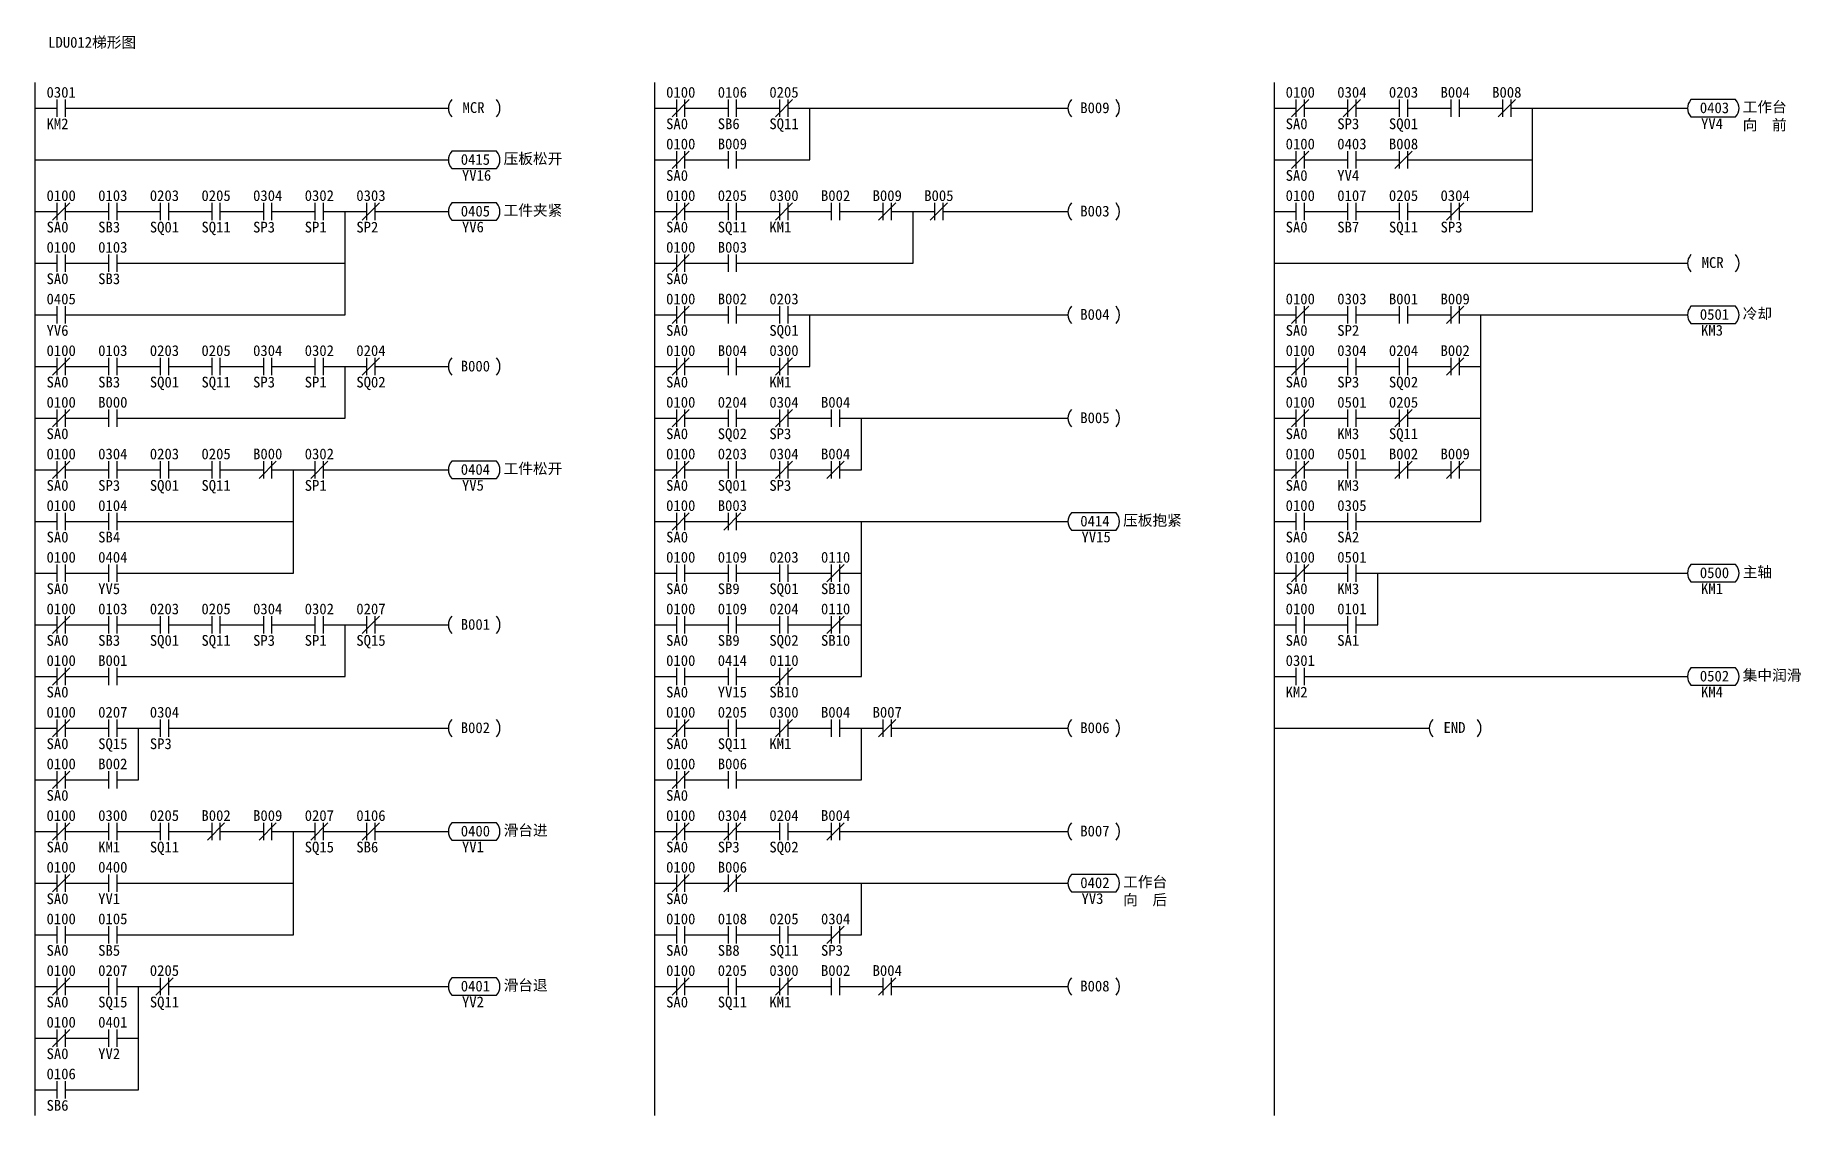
# Model space of a CAD drawing. Header units: millimetres. Extents: x 378 to 788, y 695 to 946.
import ezdxf

# ---------------------------------------------------------------- set-up
doc = ezdxf.new("R2010")
doc.units = ezdxf.units.MM
for name, color, linetype in [('代号', 2, 'Continuous'), ('标题', 1, 'Continuous'), ('说明', 4, 'Continuous')]:
    doc.layers.add(name, color=color, linetype=linetype)
doc.styles.get("Standard").update_dxf_attribs({"font": 'txt', "bigfont": 'gbcbig.shx'})

# ---------------------------------------------------------------- blocks, each defined once
blk = doc.blocks.new('直线(竖)')
blk.add_line((0, -12), (0, 0))
blk = doc.blocks.new('输入(常开)')
for p, q in [((0, 0), (5, 0)), ((5, 2), (5, -2)), ((7, -2), (7, 2)), ((7, 0), (12, 0))]:
    blk.add_line(p, q)
blk = doc.blocks.new('直线(横)')
blk.add_line((0, 0), (12, 0))
blk = doc.blocks.new('输出(内部继电器)')
for start_param, end_param in [(5.759587, 6.806784), (2.617994, 3.665191)]:
    blk.add_ellipse((6, 0), major_axis=(-6, 0), ratio=0.666667, start_param=start_param, end_param=end_param)
blk = doc.blocks.new('输出(外部电器)')
for p, q in [((11.2, 2), (0.8, 2)), ((0.8, -2), (11.2, -2))]:
    blk.add_line(p, q)
for start_param, end_param in [(5.759587, 6.806784), (2.617994, 3.665191)]:
    blk.add_ellipse((6, 0), major_axis=(-6, 0), ratio=0.666667, start_param=start_param, end_param=end_param)
blk = doc.blocks.new('输入(常闭)')
for p, q in [((0, 0), (5, 0)), ((4, -2), (8, 2)), ((5, 2), (5, -2)), ((7, -2), (7, 2)), ((7, 0), (12, 0))]:
    blk.add_line(p, q)

msp = doc.modelspace()

# ---------------------------------------------------------------- block references
for name, p in [('直线(竖)', (377.55, 934.83)), ('直线(竖)', (521.55, 934.83)), ('直线(竖)', (665.55, 934.83)), ('输入(常开)', (377.55, 928.83)), ('直线(横)', (389.55, 928.83)), ('直线(横)', (401.55, 928.83)), ('直线(横)', (413.55, 928.83)), ('直线(横)', (425.55, 928.83)), ('直线(横)', (437.55, 928.83)), ('直线(横)', (449.55, 928.83)), ('直线(横)', (461.55, 928.83)), ('输出(内部继电器)', (473.55, 928.83)), ('输入(常闭)', (521.55, 928.83)), ('输入(常开)', (533.55, 928.83)), ('输入(常闭)', (545.55, 928.83)), ('直线(竖)', (557.55, 928.83)), ('直线(横)', (557.55, 928.83)), ('直线(横)', (569.55, 928.83)), ('直线(横)', (581.55, 928.83)), ('直线(横)', (593.55, 928.83)), ('直线(横)', (605.55, 928.83)), ('输出(内部继电器)', (617.55, 928.83)), ('输入(常闭)', (665.55, 928.83)), ('输入(常闭)', (677.55, 928.83)), ('输入(常开)', (689.55, 928.83)), ('输入(常开)', (701.55, 928.83)), ('输入(常闭)', (713.55, 928.83)), ('直线(横)', (725.55, 928.83)), ('直线(竖)', (725.55, 928.83)), ('直线(横)', (737.55, 928.83)), ('直线(横)', (749.55, 928.83)), ('输出(外部电器)', (761.55, 928.83)), ('直线(竖)', (377.55, 922.83)), ('直线(竖)', (521.55, 922.83)), ('直线(竖)', (665.55, 922.83)), ('直线(横)', (377.55, 916.83)), ('直线(横)', (389.55, 916.83)), ('直线(横)', (401.55, 916.83)), ('直线(横)', (413.55, 916.83)), ('直线(横)', (425.55, 916.83)), ('直线(横)', (437.55, 916.83)), ('直线(横)', (449.55, 916.83)), ('直线(横)', (461.55, 916.83)), ('输出(外部电器)', (473.55, 916.83)), ('输入(常闭)', (521.55, 916.83)), ('输入(常开)', (533.55, 916.83)), ('直线(横)', (545.55, 916.83)), ('输入(常闭)', (665.55, 916.83)), ('输入(常开)', (677.55, 916.83)), ('输入(常闭)', (689.55, 916.83)), ('直线(横)', (701.55, 916.83)), ('直线(横)', (713.55, 916.83)), ('直线(竖)', (725.55, 916.83)), ('直线(竖)', (377.55, 910.83)), ('输入(常闭)', (377.55, 904.83)), ('输入(常开)', (389.55, 904.83)), ('输入(常开)', (401.55, 904.83)), ('输入(常开)', (413.55, 904.83)), ('输入(常开)', (425.55, 904.83)), ('输入(常开)', (437.55, 904.83)), ('输入(常闭)', (449.55, 904.83)), ('输出(外部电器)', (473.55, 904.83)), ('直线(竖)', (521.55, 910.83)), ('输入(常闭)', (521.55, 904.83)), ('输入(常开)', (533.55, 904.83)), ('输入(常闭)', (545.55, 904.83)), ('输入(常开)', (557.55, 904.83)), ('输入(常闭)', (569.55, 904.83)), ('输入(常闭)', (581.55, 904.83)), ('输出(内部继电器)', (617.55, 904.83)), ('直线(竖)', (665.55, 910.83)), ('输入(常开)', (665.55, 904.83)), ('输入(常开)', (677.55, 904.83)), ('输入(常开)', (689.55, 904.83)), ('输入(常闭)', (701.55, 904.83)), ('直线(竖)', (449.55, 904.83)), ('直线(横)', (461.55, 904.83)), ('直线(竖)', (581.55, 904.83)), ('直线(横)', (593.55, 904.83)), ('直线(横)', (605.55, 904.83)), ('直线(横)', (713.55, 904.83)), ('直线(竖)', (377.55, 898.83)), ('直线(竖)', (521.55, 898.83)), ('直线(竖)', (665.55, 898.83)), ('输入(常开)', (377.55, 892.83)), ('输入(常开)', (389.55, 892.83)), ('输入(常闭)', (521.55, 892.83)), ('输入(常开)', (533.55, 892.83)), ('输出(内部继电器)', (761.55, 892.83)), ('直线(横)', (401.55, 892.83)), ('直线(横)', (413.55, 892.83)), ('直线(横)', (425.55, 892.83)), ('直线(横)', (437.55, 892.83)), ('直线(竖)', (449.55, 892.83)), ('直线(横)', (545.55, 892.83)), ('直线(横)', (557.55, 892.83)), ('直线(横)', (569.55, 892.83)), ('直线(横)', (665.55, 892.83)), ('直线(横)', (677.55, 892.83)), ('直线(横)', (689.55, 892.83)), ('直线(横)', (701.55, 892.83)), ('直线(横)', (713.55, 892.83)), ('直线(横)', (725.55, 892.83)), ('直线(横)', (737.55, 892.83)), ('直线(横)', (749.55, 892.83)), ('直线(竖)', (377.55, 886.83)), ('直线(竖)', (521.55, 886.83)), ('直线(竖)', (665.55, 886.83)), ('输入(常开)', (377.55, 880.83)), ('输入(常闭)', (521.55, 880.83)), ('输入(常开)', (533.55, 880.83)), ('输入(常开)', (545.55, 880.83)), ('输出(内部继电器)', (617.55, 880.83)), ('输入(常闭)', (665.55, 880.83)), ('输入(常开)', (677.55, 880.83)), ('输入(常开)', (689.55, 880.83)), ('输入(常闭)', (701.55, 880.83)), ('输出(外部电器)', (761.55, 880.83)), ('直线(横)', (389.55, 880.83)), ('直线(横)', (401.55, 880.83)), ('直线(横)', (413.55, 880.83)), ('直线(横)', (425.55, 880.83)), ('直线(横)', (437.55, 880.83)), ('直线(竖)', (557.55, 880.83)), ('直线(横)', (557.55, 880.83)), ('直线(横)', (569.55, 880.83)), ('直线(横)', (581.55, 880.83)), ('直线(横)', (593.55, 880.83)), ('直线(横)', (605.55, 880.83)), ('直线(横)', (713.55, 880.83)), ('直线(竖)', (713.55, 880.83)), ('直线(横)', (725.55, 880.83)), ('直线(横)', (737.55, 880.83)), ('直线(横)', (749.55, 880.83)), ('直线(竖)', (377.55, 874.83)), ('直线(竖)', (521.55, 874.83)), ('直线(竖)', (665.55, 874.83)), ('输入(常闭)', (377.55, 868.83)), ('输入(常开)', (389.55, 868.83)), ('输入(常开)', (401.55, 868.83)), ('输入(常开)', (413.55, 868.83)), ('输入(常开)', (425.55, 868.83)), ('输入(常开)', (437.55, 868.83)), ('输入(常闭)', (449.55, 868.83)), ('输出(内部继电器)', (473.55, 868.83)), ('输入(常闭)', (521.55, 868.83)), ('输入(常开)', (533.55, 868.83)), ('输入(常闭)', (545.55, 868.83)), ('输入(常闭)', (665.55, 868.83)), ('输入(常开)', (677.55, 868.83)), ('输入(常开)', (689.55, 868.83)), ('输入(常闭)', (701.55, 868.83)), ('直线(竖)', (449.55, 868.83)), ('直线(横)', (461.55, 868.83)), ('直线(竖)', (713.55, 868.83)), ('直线(竖)', (377.55, 862.83)), ('直线(竖)', (521.55, 862.83)), ('直线(竖)', (665.55, 862.83)), ('输入(常闭)', (377.55, 856.83)), ('输入(常开)', (389.55, 856.83)), ('输入(常闭)', (521.55, 856.83)), ('输入(常开)', (533.55, 856.83)), ('输入(常闭)', (545.55, 856.83)), ('输入(常开)', (557.55, 856.83)), ('输出(内部继电器)', (617.55, 856.83)), ('输入(常闭)', (665.55, 856.83)), ('输入(常开)', (677.55, 856.83)), ('输入(常闭)', (689.55, 856.83)), ('直线(横)', (401.55, 856.83)), ('直线(横)', (413.55, 856.83)), ('直线(横)', (425.55, 856.83)), ('直线(横)', (437.55, 856.83)), ('直线(竖)', (569.55, 856.83)), ('直线(横)', (569.55, 856.83)), ('直线(横)', (581.55, 856.83)), ('直线(横)', (593.55, 856.83)), ('直线(横)', (605.55, 856.83)), ('直线(横)', (701.55, 856.83)), ('直线(竖)', (713.55, 856.83)), ('直线(竖)', (377.55, 850.83)), ('直线(竖)', (521.55, 850.83)), ('直线(竖)', (665.55, 850.83)), ('输入(常闭)', (377.55, 844.83)), ('输入(常开)', (389.55, 844.83)), ('输入(常开)', (401.55, 844.83)), ('输入(常开)', (413.55, 844.83)), ('输入(常闭)', (425.55, 844.83)), ('输入(常闭)', (437.55, 844.83)), ('输出(外部电器)', (473.55, 844.83)), ('输入(常闭)', (521.55, 844.83)), ('输入(常开)', (533.55, 844.83)), ('输入(常闭)', (545.55, 844.83)), ('输入(常闭)', (557.55, 844.83)), ('输入(常闭)', (665.55, 844.83)), ('输入(常开)', (677.55, 844.83)), ('输入(常闭)', (689.55, 844.83)), ('输入(常闭)', (701.55, 844.83)), ('直线(竖)', (437.55, 844.83)), ('直线(横)', (449.55, 844.83)), ('直线(横)', (461.55, 844.83)), ('直线(竖)', (713.55, 844.83)), ('直线(竖)', (377.55, 838.83)), ('直线(竖)', (521.55, 838.83)), ('直线(竖)', (665.55, 838.83)), ('输入(常开)', (377.55, 832.83)), ('输入(常开)', (389.55, 832.83)), ('输入(常闭)', (521.55, 832.83)), ('输入(常闭)', (533.55, 832.83)), ('输出(外部电器)', (617.55, 832.83)), ('输入(常开)', (665.55, 832.83)), ('输入(常开)', (677.55, 832.83)), ('直线(横)', (401.55, 832.83)), ('直线(横)', (413.55, 832.83)), ('直线(横)', (425.55, 832.83)), ('直线(竖)', (437.55, 832.83)), ('直线(横)', (545.55, 832.83)), ('直线(横)', (557.55, 832.83)), ('直线(横)', (569.55, 832.83)), ('直线(竖)', (569.55, 832.83)), ('直线(横)', (581.55, 832.83)), ('直线(横)', (593.55, 832.83)), ('直线(横)', (605.55, 832.83)), ('直线(横)', (689.55, 832.83)), ('直线(横)', (701.55, 832.83)), ('直线(竖)', (377.55, 826.83)), ('直线(竖)', (521.55, 826.83)), ('直线(竖)', (665.55, 826.83)), ('输入(常开)', (377.55, 820.83)), ('输入(常开)', (389.55, 820.83)), ('直线(横)', (401.55, 820.83)), ('直线(横)', (413.55, 820.83)), ('直线(横)', (425.55, 820.83)), ('输入(常开)', (521.55, 820.83)), ('输入(常开)', (533.55, 820.83)), ('输入(常开)', (545.55, 820.83)), ('输入(常闭)', (557.55, 820.83)), ('直线(竖)', (569.55, 820.83)), ('输入(常闭)', (665.55, 820.83)), ('输入(常开)', (677.55, 820.83)), ('直线(横)', (689.55, 820.83)), ('直线(竖)', (689.55, 820.83)), ('直线(横)', (701.55, 820.83)), ('直线(横)', (713.55, 820.83)), ('直线(横)', (725.55, 820.83)), ('直线(横)', (737.55, 820.83)), ('直线(横)', (749.55, 820.83)), ('输出(外部电器)', (761.55, 820.83)), ('直线(竖)', (377.55, 814.83)), ('直线(竖)', (521.55, 814.83)), ('直线(竖)', (665.55, 814.83)), ('输入(常闭)', (377.55, 808.83)), ('输入(常开)', (389.55, 808.83)), ('输入(常开)', (401.55, 808.83)), ('输入(常开)', (413.55, 808.83)), ('输入(常开)', (425.55, 808.83)), ('输入(常开)', (437.55, 808.83)), ('输入(常闭)', (449.55, 808.83)), ('直线(竖)', (449.55, 808.83)), ('直线(横)', (461.55, 808.83)), ('输出(内部继电器)', (473.55, 808.83)), ('输入(常开)', (521.55, 808.83)), ('输入(常开)', (533.55, 808.83)), ('输入(常开)', (545.55, 808.83)), ('输入(常闭)', (557.55, 808.83)), ('直线(竖)', (569.55, 808.83)), ('输入(常开)', (665.55, 808.83)), ('输入(常开)', (677.55, 808.83)), ('直线(竖)', (377.55, 802.83)), ('直线(竖)', (521.55, 802.83)), ('直线(竖)', (665.55, 802.83)), ('输入(常闭)', (377.55, 796.83)), ('输入(常开)', (389.55, 796.83)), ('直线(横)', (401.55, 796.83)), ('直线(横)', (413.55, 796.83)), ('直线(横)', (425.55, 796.83)), ('直线(横)', (437.55, 796.83)), ('输入(常开)', (521.55, 796.83)), ('输入(常开)', (533.55, 796.83)), ('输入(常闭)', (545.55, 796.83)), ('直线(横)', (557.55, 796.83)), ('输入(常开)', (665.55, 796.83)), ('直线(横)', (677.55, 796.83)), ('直线(横)', (689.55, 796.83)), ('直线(横)', (701.55, 796.83)), ('直线(横)', (713.55, 796.83)), ('直线(横)', (725.55, 796.83)), ('直线(横)', (737.55, 796.83)), ('直线(横)', (749.55, 796.83)), ('输出(外部电器)', (761.55, 796.83)), ('直线(竖)', (377.55, 790.83)), ('直线(竖)', (521.55, 790.83)), ('直线(竖)', (665.55, 790.83)), ('输入(常闭)', (377.55, 784.83)), ('输入(常开)', (389.55, 784.83)), ('输入(常开)', (401.55, 784.83)), ('直线(竖)', (401.55, 784.83)), ('直线(横)', (413.55, 784.83)), ('直线(横)', (425.55, 784.83)), ('直线(横)', (437.55, 784.83)), ('直线(横)', (449.55, 784.83)), ('直线(横)', (461.55, 784.83)), ('输出(内部继电器)', (473.55, 784.83)), ('输入(常闭)', (521.55, 784.83)), ('输入(常开)', (533.55, 784.83)), ('输入(常闭)', (545.55, 784.83)), ('输入(常开)', (557.55, 784.83)), ('输入(常闭)', (569.55, 784.83)), ('直线(竖)', (569.55, 784.83)), ('直线(横)', (581.55, 784.83)), ('直线(横)', (593.55, 784.83)), ('直线(横)', (605.55, 784.83)), ('输出(内部继电器)', (617.55, 784.83)), ('直线(横)', (665.55, 784.83)), ('直线(横)', (677.55, 784.83)), ('直线(横)', (689.55, 784.83)), ('输出(内部继电器)', (701.55, 784.83)), ('直线(竖)', (377.55, 778.83)), ('直线(竖)', (521.55, 778.83)), ('直线(竖)', (665.55, 778.83)), ('输入(常闭)', (377.55, 772.83)), ('输入(常开)', (389.55, 772.83)), ('输入(常闭)', (521.55, 772.83)), ('输入(常开)', (533.55, 772.83)), ('直线(横)', (545.55, 772.83)), ('直线(横)', (557.55, 772.83)), ('直线(竖)', (377.55, 766.83)), ('直线(竖)', (521.55, 766.83)), ('直线(竖)', (665.55, 766.83)), ('输入(常闭)', (377.55, 760.83)), ('输入(常开)', (389.55, 760.83)), ('输入(常开)', (401.55, 760.83)), ('输入(常闭)', (413.55, 760.83)), ('输入(常闭)', (425.55, 760.83)), ('输入(常闭)', (437.55, 760.83)), ('直线(竖)', (437.55, 760.83)), ('输入(常闭)', (449.55, 760.83)), ('直线(横)', (461.55, 760.83)), ('输出(外部电器)', (473.55, 760.83)), ('输入(常闭)', (521.55, 760.83)), ('输入(常闭)', (533.55, 760.83)), ('输入(常开)', (545.55, 760.83)), ('输入(常闭)', (557.55, 760.83)), ('直线(横)', (569.55, 760.83)), ('直线(横)', (581.55, 760.83)), ('直线(横)', (593.55, 760.83)), ('直线(横)', (605.55, 760.83)), ('输出(内部继电器)', (617.55, 760.83)), ('直线(竖)', (377.55, 754.83)), ('直线(竖)', (521.55, 754.83)), ('直线(竖)', (665.55, 754.83)), ('输入(常闭)', (377.55, 748.83)), ('输入(常开)', (389.55, 748.83)), ('直线(横)', (401.55, 748.83)), ('直线(横)', (413.55, 748.83)), ('直线(横)', (425.55, 748.83)), ('直线(竖)', (437.55, 748.83)), ('输入(常闭)', (521.55, 748.83)), ('输入(常闭)', (533.55, 748.83)), ('直线(横)', (545.55, 748.83)), ('直线(横)', (557.55, 748.83)), ('直线(横)', (569.55, 748.83)), ('直线(竖)', (569.55, 748.83)), ('直线(横)', (581.55, 748.83)), ('直线(横)', (593.55, 748.83)), ('直线(横)', (605.55, 748.83)), ('输出(外部电器)', (617.55, 748.83)), ('直线(竖)', (377.55, 742.83)), ('直线(竖)', (521.55, 742.83)), ('直线(竖)', (665.55, 742.83)), ('输入(常开)', (377.55, 736.83)), ('输入(常开)', (389.55, 736.83)), ('输入(常开)', (521.55, 736.83)), ('输入(常开)', (533.55, 736.83)), ('输入(常开)', (545.55, 736.83)), ('输入(常闭)', (557.55, 736.83)), ('直线(横)', (401.55, 736.83)), ('直线(横)', (413.55, 736.83)), ('直线(横)', (425.55, 736.83)), ('直线(竖)', (377.55, 730.83)), ('直线(竖)', (521.55, 730.83)), ('直线(竖)', (665.55, 730.83)), ('输入(常闭)', (377.55, 724.83)), ('输入(常开)', (389.55, 724.83)), ('输入(常闭)', (401.55, 724.83)), ('输出(外部电器)', (473.55, 724.83)), ('输入(常闭)', (521.55, 724.83)), ('输入(常开)', (533.55, 724.83)), ('输入(常闭)', (545.55, 724.83)), ('输入(常开)', (557.55, 724.83)), ('输入(常闭)', (569.55, 724.83)), ('输出(内部继电器)', (617.55, 724.83)), ('直线(竖)', (401.55, 724.83)), ('直线(横)', (413.55, 724.83)), ('直线(横)', (425.55, 724.83)), ('直线(横)', (437.55, 724.83)), ('直线(横)', (449.55, 724.83)), ('直线(横)', (461.55, 724.83)), ('直线(横)', (581.55, 724.83)), ('直线(横)', (593.55, 724.83)), ('直线(横)', (605.55, 724.83)), ('直线(竖)', (377.55, 718.83)), ('直线(竖)', (521.55, 718.83)), ('直线(竖)', (665.55, 718.83)), ('输入(常闭)', (377.55, 712.83)), ('输入(常开)', (389.55, 712.83)), ('直线(竖)', (401.55, 712.83)), ('直线(竖)', (377.55, 706.83)), ('直线(竖)', (521.55, 706.83)), ('直线(竖)', (665.55, 706.83)), ('输入(常开)', (377.55, 700.83)), ('直线(横)', (389.55, 700.83))]:
    msp.add_blockref(name, p)

# ---------------------------------------------------------------- texts
at = {"layer": '代号', "char_height": 2.5, "attachment_point": 1}
for s, insert, width in [('{\\fSimSun|b0|i0|c134|p2;0301}', (380.16, 933.79), 7), ('{\\fSimSun|b0|i0|c134|p2;0100}', (524.16, 933.79), 7), ('{\\fSimSun|b0|i0|c134|p2;0106}', (536.16, 933.79), 7), ('{\\fSimSun|b0|i0|c134|p2;0205}', (548.16, 933.79), 7), ('{\\fSimSun|b0|i0|c134|p2;0100}', (668.16, 933.79), 7), ('{\\fSimSun|b0|i0|c134|p2;0304}', (680.16, 933.79), 7), ('{\\fSimSun|b0|i0|c134|p2;0203}', (692.16, 933.79), 7), ('{\\fSimSun|b0|i0|c134|p2;B004}', (704.16, 933.79), 7), ('{\\fSimSun|b0|i0|c134|p2;B008}', (716.16, 933.79), 7), ('{\\fSimSun|b0|i0|c134|p2;MCR}', (476.86, 930.24), 14.7011), ('{\\fSimSun|b0|i0|c134|p2;B009}', (620.43, 930.19), 7), ('{\\fSimSun|b0|i0|c134|p2;0403}', (764.43, 930.19), 7), ('{\\fSimSun|b0|i0|c134|p2;工作台\\P向  前}', (774.39, 930.38), 15), ('{\\fSimSun|b0|i0|c134|p2;0100}', (524.16, 921.79), 7), ('{\\fSimSun|b0|i0|c134|p2;B009}', (536.16, 921.79), 7), ('{\\fSimSun|b0|i0|c134|p2;0100}', (668.16, 921.79), 7), ('{\\fSimSun|b0|i0|c134|p2;0403}', (680.16, 921.79), 7), ('{\\fSimSun|b0|i0|c134|p2;B008}', (692.16, 921.79), 7), ('{\\fSimSun|b0|i0|c134|p2;0415}', (476.43, 918.19), 7), ('{\\fSimSun|b0|i0|c134|p2;压板松开}', (486.39, 918.38), 15), ('{\\fSimSun|b0|i0|c134|p2;0100}', (380.16, 909.79), 7), ('{\\fSimSun|b0|i0|c134|p2;0103}', (392.16, 909.79), 7), ('{\\fSimSun|b0|i0|c134|p2;0203}', (404.16, 909.79), 7), ('{\\fSimSun|b0|i0|c134|p2;0205}', (416.16, 909.79), 7), ('{\\fSimSun|b0|i0|c134|p2;0304}', (428.16, 909.79), 7), ('{\\fSimSun|b0|i0|c134|p2;0302}', (440.16, 909.79), 7), ('{\\fSimSun|b0|i0|c134|p2;0303}', (452.16, 909.79), 7), ('{\\fSimSun|b0|i0|c134|p2;0100}', (524.16, 909.79), 7), ('{\\fSimSun|b0|i0|c134|p2;0205}', (536.16, 909.79), 7), ('{\\fSimSun|b0|i0|c134|p2;0300}', (548.16, 909.79), 7), ('{\\fSimSun|b0|i0|c134|p2;B002}', (560.16, 909.79), 7), ('{\\fSimSun|b0|i0|c134|p2;B009}', (572.16, 909.79), 7), ('{\\fSimSun|b0|i0|c134|p2;B005}', (584.16, 909.79), 7), ('{\\fSimSun|b0|i0|c134|p2;0100}', (668.16, 909.79), 7), ('{\\fSimSun|b0|i0|c134|p2;0107}', (680.16, 909.79), 7), ('{\\fSimSun|b0|i0|c134|p2;0205}', (692.16, 909.79), 7), ('{\\fSimSun|b0|i0|c134|p2;0304}', (704.16, 909.79), 7), ('{\\fSimSun|b0|i0|c134|p2;0405}', (476.43, 906.19), 7), ('{\\fSimSun|b0|i0|c134|p2;工件夹紧}', (486.39, 906.38), 15), ('{\\fSimSun|b0|i0|c134|p2;B003}', (620.43, 906.19), 7), ('{\\fSimSun|b0|i0|c134|p2;0100}', (380.16, 897.79), 7), ('{\\fSimSun|b0|i0|c134|p2;0103}', (392.16, 897.79), 7), ('{\\fSimSun|b0|i0|c134|p2;0100}', (524.16, 897.79), 7), ('{\\fSimSun|b0|i0|c134|p2;B003}', (536.16, 897.79), 7), ('{\\fSimSun|b0|i0|c134|p2;MCR}', (764.86, 894.24), 14.7011), ('{\\fSimSun|b0|i0|c134|p2;0405}', (380.16, 885.79), 7), ('{\\fSimSun|b0|i0|c134|p2;0100}', (524.16, 885.79), 7), ('{\\fSimSun|b0|i0|c134|p2;B002}', (536.16, 885.79), 7), ('{\\fSimSun|b0|i0|c134|p2;0203}', (548.16, 885.79), 7), ('{\\fSimSun|b0|i0|c134|p2;0100}', (668.16, 885.79), 7), ('{\\fSimSun|b0|i0|c134|p2;0303}', (680.16, 885.79), 7), ('{\\fSimSun|b0|i0|c134|p2;B001}', (692.16, 885.79), 7), ('{\\fSimSun|b0|i0|c134|p2;B009}', (704.16, 885.79), 7), ('{\\fSimSun|b0|i0|c134|p2;冷却}', (774.39, 882.38), 15), ('{\\fSimSun|b0|i0|c134|p2;B004}', (620.43, 882.19), 7), ('{\\fSimSun|b0|i0|c134|p2;0501}', (764.43, 882.19), 7), ('{\\fSimSun|b0|i0|c134|p2;0100}', (380.16, 873.79), 7), ('{\\fSimSun|b0|i0|c134|p2;0103}', (392.16, 873.79), 7), ('{\\fSimSun|b0|i0|c134|p2;0203}', (404.16, 873.79), 7), ('{\\fSimSun|b0|i0|c134|p2;0205}', (416.16, 873.79), 7), ('{\\fSimSun|b0|i0|c134|p2;0304}', (428.16, 873.79), 7), ('{\\fSimSun|b0|i0|c134|p2;0302}', (440.16, 873.79), 7), ('{\\fSimSun|b0|i0|c134|p2;0204}', (452.16, 873.79), 7), ('{\\fSimSun|b0|i0|c134|p2;B000}', (476.43, 870.19), 7), ('{\\fSimSun|b0|i0|c134|p2;0100}', (524.16, 873.79), 7), ('{\\fSimSun|b0|i0|c134|p2;B004}', (536.16, 873.79), 7), ('{\\fSimSun|b0|i0|c134|p2;0300}', (548.16, 873.79), 7), ('{\\fSimSun|b0|i0|c134|p2;0100}', (668.16, 873.79), 7), ('{\\fSimSun|b0|i0|c134|p2;0304}', (680.16, 873.79), 7), ('{\\fSimSun|b0|i0|c134|p2;0204}', (692.16, 873.79), 7), ('{\\fSimSun|b0|i0|c134|p2;B002}', (704.16, 873.79), 7), ('{\\fSimSun|b0|i0|c134|p2;0100}', (380.16, 861.79), 7), ('{\\fSimSun|b0|i0|c134|p2;B000}', (392.16, 861.79), 7), ('{\\fSimSun|b0|i0|c134|p2;0100}', (524.16, 861.79), 7), ('{\\fSimSun|b0|i0|c134|p2;0204}', (536.16, 861.79), 7), ('{\\fSimSun|b0|i0|c134|p2;0304}', (548.16, 861.79), 7), ('{\\fSimSun|b0|i0|c134|p2;B004}', (560.16, 861.79), 7), ('{\\fSimSun|b0|i0|c134|p2;0100}', (668.16, 861.79), 7), ('{\\fSimSun|b0|i0|c134|p2;0501}', (680.16, 861.79), 7), ('{\\fSimSun|b0|i0|c134|p2;0205}', (692.16, 861.79), 7), ('{\\fSimSun|b0|i0|c134|p2;B005}', (620.43, 858.19), 7), ('{\\fSimSun|b0|i0|c134|p2;0100}', (380.16, 849.79), 7), ('{\\fSimSun|b0|i0|c134|p2;0304}', (392.16, 849.79), 7), ('{\\fSimSun|b0|i0|c134|p2;0203}', (404.16, 849.79), 7), ('{\\fSimSun|b0|i0|c134|p2;0205}', (416.16, 849.79), 7), ('{\\fSimSun|b0|i0|c134|p2;B000}', (428.16, 849.79), 7), ('{\\fSimSun|b0|i0|c134|p2;0302}', (440.16, 849.79), 7), ('{\\fSimSun|b0|i0|c134|p2;0100}', (524.16, 849.79), 7), ('{\\fSimSun|b0|i0|c134|p2;0203}', (536.16, 849.79), 7), ('{\\fSimSun|b0|i0|c134|p2;0304}', (548.16, 849.79), 7), ('{\\fSimSun|b0|i0|c134|p2;B004}', (560.16, 849.79), 7), ('{\\fSimSun|b0|i0|c134|p2;0100}', (668.16, 849.79), 7), ('{\\fSimSun|b0|i0|c134|p2;0501}', (680.16, 849.79), 7), ('{\\fSimSun|b0|i0|c134|p2;B002}', (692.16, 849.79), 7), ('{\\fSimSun|b0|i0|c134|p2;B009}', (704.16, 849.79), 7), ('{\\fSimSun|b0|i0|c134|p2;0404}', (476.43, 846.19), 7), ('{\\fSimSun|b0|i0|c134|p2;工件松开}', (486.39, 846.38), 15), ('{\\fSimSun|b0|i0|c134|p2;0100}', (380.16, 837.79), 7), ('{\\fSimSun|b0|i0|c134|p2;0104}', (392.16, 837.79), 7), ('{\\fSimSun|b0|i0|c134|p2;0100}', (524.16, 837.79), 7), ('{\\fSimSun|b0|i0|c134|p2;B003}', (536.16, 837.79), 7), ('{\\fSimSun|b0|i0|c134|p2;0100}', (668.16, 837.79), 7), ('{\\fSimSun|b0|i0|c134|p2;0305}', (680.16, 837.79), 7), ('{\\fSimSun|b0|i0|c134|p2;0414}', (620.43, 834.19), 7), ('{\\fSimSun|b0|i0|c134|p2;压板抱紧}', (630.39, 834.38), 15), ('{\\fSimSun|b0|i0|c134|p2;0100}', (380.16, 825.79), 7), ('{\\fSimSun|b0|i0|c134|p2;0404}', (392.16, 825.79), 7), ('{\\fSimSun|b0|i0|c134|p2;0100}', (524.16, 825.79), 7), ('{\\fSimSun|b0|i0|c134|p2;0109}', (536.16, 825.79), 7), ('{\\fSimSun|b0|i0|c134|p2;0203}', (548.16, 825.79), 7), ('{\\fSimSun|b0|i0|c134|p2;0110}', (560.16, 825.79), 7), ('{\\fSimSun|b0|i0|c134|p2;0100}', (668.16, 825.79), 7), ('{\\fSimSun|b0|i0|c134|p2;0501}', (680.16, 825.79), 7), ('{\\fSimSun|b0|i0|c134|p2;0500}', (764.43, 822.19), 7), ('{\\fSimSun|b0|i0|c134|p2;主轴}', (774.39, 822.38), 15), ('{\\fSimSun|b0|i0|c134|p2;0100}', (380.16, 813.79), 7), ('{\\fSimSun|b0|i0|c134|p2;0103}', (392.16, 813.79), 7), ('{\\fSimSun|b0|i0|c134|p2;0203}', (404.16, 813.79), 7), ('{\\fSimSun|b0|i0|c134|p2;0205}', (416.16, 813.79), 7), ('{\\fSimSun|b0|i0|c134|p2;0304}', (428.16, 813.79), 7), ('{\\fSimSun|b0|i0|c134|p2;0302}', (440.16, 813.79), 7), ('{\\fSimSun|b0|i0|c134|p2;0207}', (452.16, 813.79), 7), ('{\\fSimSun|b0|i0|c134|p2;0100}', (524.16, 813.79), 7), ('{\\fSimSun|b0|i0|c134|p2;0109}', (536.16, 813.79), 7), ('{\\fSimSun|b0|i0|c134|p2;0204}', (548.16, 813.79), 7), ('{\\fSimSun|b0|i0|c134|p2;0110}', (560.16, 813.79), 7), ('{\\fSimSun|b0|i0|c134|p2;0100}', (668.16, 813.79), 7), ('{\\fSimSun|b0|i0|c134|p2;0101}', (680.16, 813.79), 7), ('{\\fSimSun|b0|i0|c134|p2;B001}', (476.43, 810.19), 7), ('{\\fSimSun|b0|i0|c134|p2;0100}', (380.16, 801.79), 7), ('{\\fSimSun|b0|i0|c134|p2;B001}', (392.16, 801.79), 7), ('{\\fSimSun|b0|i0|c134|p2;0100}', (524.16, 801.79), 7), ('{\\fSimSun|b0|i0|c134|p2;0414}', (536.16, 801.79), 7), ('{\\fSimSun|b0|i0|c134|p2;0110}', (548.16, 801.79), 7), ('{\\fSimSun|b0|i0|c134|p2;0301}', (668.16, 801.79), 7), ('{\\fSimSun|b0|i0|c134|p2;0502}', (764.43, 798.19), 7), ('{\\fSimSun|b0|i0|c134|p2;集中润滑}', (774.39, 798.38), 15), ('{\\fSimSun|b0|i0|c134|p2;0100}', (380.16, 789.79), 7), ('{\\fSimSun|b0|i0|c134|p2;0207}', (392.16, 789.79), 7), ('{\\fSimSun|b0|i0|c134|p2;0304}', (404.16, 789.79), 7), ('{\\fSimSun|b0|i0|c134|p2;0100}', (524.16, 789.79), 7), ('{\\fSimSun|b0|i0|c134|p2;0205}', (536.16, 789.79), 7), ('{\\fSimSun|b0|i0|c134|p2;0300}', (548.16, 789.79), 7), ('{\\fSimSun|b0|i0|c134|p2;B004}', (560.16, 789.79), 7), ('{\\fSimSun|b0|i0|c134|p2;B007}', (572.16, 789.79), 7), ('{\\fSimSun|b0|i0|c134|p2;B002}', (476.43, 786.19), 7), ('{\\fSimSun|b0|i0|c134|p2;B006}', (620.43, 786.19), 7), ('{\\fSimSun|b0|i0|c134|p2;END}', (704.86, 786.24), 14.7011), ('{\\fSimSun|b0|i0|c134|p2;0100}', (380.16, 777.79), 7), ('{\\fSimSun|b0|i0|c134|p2;B002}', (392.16, 777.79), 7), ('{\\fSimSun|b0|i0|c134|p2;0100}', (524.16, 777.79), 7), ('{\\fSimSun|b0|i0|c134|p2;B006}', (536.16, 777.79), 7), ('{\\fSimSun|b0|i0|c134|p2;0100}', (380.16, 765.79), 7), ('{\\fSimSun|b0|i0|c134|p2;0300}', (392.16, 765.79), 7), ('{\\fSimSun|b0|i0|c134|p2;0205}', (404.16, 765.79), 7), ('{\\fSimSun|b0|i0|c134|p2;B002}', (416.16, 765.79), 7), ('{\\fSimSun|b0|i0|c134|p2;B009}', (428.16, 765.79), 7), ('{\\fSimSun|b0|i0|c134|p2;0207}', (440.16, 765.79), 7), ('{\\fSimSun|b0|i0|c134|p2;0106}', (452.16, 765.79), 7), ('{\\fSimSun|b0|i0|c134|p2;0100}', (524.16, 765.79), 7), ('{\\fSimSun|b0|i0|c134|p2;0304}', (536.16, 765.79), 7), ('{\\fSimSun|b0|i0|c134|p2;0204}', (548.16, 765.79), 7), ('{\\fSimSun|b0|i0|c134|p2;B004}', (560.16, 765.79), 7), ('{\\fSimSun|b0|i0|c134|p2;0400}', (476.43, 762.19), 7), ('{\\fSimSun|b0|i0|c134|p2;滑台进}', (486.39, 762.38), 15), ('{\\fSimSun|b0|i0|c134|p2;B007}', (620.43, 762.19), 7), ('{\\fSimSun|b0|i0|c134|p2;0100}', (380.16, 753.79), 7), ('{\\fSimSun|b0|i0|c134|p2;0400}', (392.16, 753.79), 7), ('{\\fSimSun|b0|i0|c134|p2;0100}', (524.16, 753.79), 7), ('{\\fSimSun|b0|i0|c134|p2;B006}', (536.16, 753.79), 7), ('{\\fSimSun|b0|i0|c134|p2;0402}', (620.43, 750.19), 7), ('{\\fSimSun|b0|i0|c134|p2;工作台\\P向  后}', (630.39, 750.38), 15), ('{\\fSimSun|b0|i0|c134|p2;0100}', (380.16, 741.79), 7), ('{\\fSimSun|b0|i0|c134|p2;0105}', (392.16, 741.79), 7), ('{\\fSimSun|b0|i0|c134|p2;0100}', (524.16, 741.79), 7), ('{\\fSimSun|b0|i0|c134|p2;0108}', (536.16, 741.79), 7), ('{\\fSimSun|b0|i0|c134|p2;0205}', (548.16, 741.79), 7), ('{\\fSimSun|b0|i0|c134|p2;0304}', (560.16, 741.79), 7), ('{\\fSimSun|b0|i0|c134|p2;0100}', (380.16, 729.79), 7), ('{\\fSimSun|b0|i0|c134|p2;0207}', (392.16, 729.79), 7), ('{\\fSimSun|b0|i0|c134|p2;0205}', (404.16, 729.79), 7), ('{\\fSimSun|b0|i0|c134|p2;滑台退}', (486.39, 726.38), 15), ('{\\fSimSun|b0|i0|c134|p2;0100}', (524.16, 729.79), 7), ('{\\fSimSun|b0|i0|c134|p2;0205}', (536.16, 729.79), 7), ('{\\fSimSun|b0|i0|c134|p2;0300}', (548.16, 729.79), 7), ('{\\fSimSun|b0|i0|c134|p2;B002}', (560.16, 729.79), 7), ('{\\fSimSun|b0|i0|c134|p2;B004}', (572.16, 729.79), 7), ('{\\fSimSun|b0|i0|c134|p2;0401}', (476.43, 726.19), 7), ('{\\fSimSun|b0|i0|c134|p2;B008}', (620.43, 726.19), 7), ('{\\fSimSun|b0|i0|c134|p2;0100}', (380.16, 717.79), 7), ('{\\fSimSun|b0|i0|c134|p2;0401}', (392.16, 717.79), 7), ('{\\fSimSun|b0|i0|c134|p2;0106}', (380.16, 705.79), 7)]:
    msp.add_mtext(s, dxfattribs=dict(at, insert=insert, width=width))
at = {"layer": '标题', "insert": (380.54, 945.4), "char_height": 2.5, "width": 37.3824, "attachment_point": 1}
msp.add_mtext('{\\fSimSun|b0|i0|c134|p2;LDU012梯形图}', dxfattribs=at)
at = {"layer": '说明', "char_height": 2.5, "attachment_point": 1}
for s, insert, width in [('{\\fSimSun|b0|i0|c134|p2;KM2}', (380.16, 926.47), 7), ('{\\fSimSun|b0|i0|c134|p2;SA0}', (524.16, 926.47), 7), ('{\\fSimSun|b0|i0|c134|p2;SB6}', (536.16, 926.47), 7), ('{\\fSimSun|b0|i0|c134|p2;SQ11}', (548.16, 926.47), 7), ('{\\fSimSun|b0|i0|c134|p2;SA0}', (668.16, 926.47), 7), ('{\\fSimSun|b0|i0|c134|p2;SP3}', (680.16, 926.47), 7), ('{\\fSimSun|b0|i0|c134|p2;SQ01}', (692.16, 926.47), 7), ('{\\fSimSun|b0|i0|c134|p2;YV4}', (764.71, 926.51), 15.9733), ('{\\fSimSun|b0|i0|c134|p2;YV16}', (476.71, 914.51), 15.9733), ('{\\fSimSun|b0|i0|c134|p2;SA0}', (524.16, 914.47), 7), ('{\\fSimSun|b0|i0|c134|p2;SA0}', (668.16, 914.47), 7), ('{\\fSimSun|b0|i0|c134|p2;YV4}', (680.16, 914.47), 7), ('{\\fSimSun|b0|i0|c134|p2;SA0}', (380.16, 902.47), 7), ('{\\fSimSun|b0|i0|c134|p2;SB3}', (392.16, 902.47), 7), ('{\\fSimSun|b0|i0|c134|p2;SQ01}', (404.16, 902.47), 7), ('{\\fSimSun|b0|i0|c134|p2;SQ11}', (416.16, 902.47), 7), ('{\\fSimSun|b0|i0|c134|p2;SP3}', (428.16, 902.47), 7), ('{\\fSimSun|b0|i0|c134|p2;SP1}', (440.16, 902.47), 7), ('{\\fSimSun|b0|i0|c134|p2;SP2}', (452.16, 902.47), 7), ('{\\fSimSun|b0|i0|c134|p2;YV6}', (476.71, 902.51), 15.9733), ('{\\fSimSun|b0|i0|c134|p2;SA0}', (524.16, 902.47), 7), ('{\\fSimSun|b0|i0|c134|p2;SQ11}', (536.16, 902.47), 7), ('{\\fSimSun|b0|i0|c134|p2;KM1}', (548.16, 902.47), 7), ('{\\fSimSun|b0|i0|c134|p2;SA0}', (668.16, 902.47), 7), ('{\\fSimSun|b0|i0|c134|p2;SB7}', (680.16, 902.47), 7), ('{\\fSimSun|b0|i0|c134|p2;SQ11}', (692.16, 902.47), 7), ('{\\fSimSun|b0|i0|c134|p2;SP3}', (704.16, 902.47), 7), ('{\\fSimSun|b0|i0|c134|p2;SA0}', (380.16, 890.47), 7), ('{\\fSimSun|b0|i0|c134|p2;SB3}', (392.16, 890.47), 7), ('{\\fSimSun|b0|i0|c134|p2;SA0}', (524.16, 890.47), 7), ('{\\fSimSun|b0|i0|c134|p2;YV6}', (380.16, 878.47), 7), ('{\\fSimSun|b0|i0|c134|p2;SA0}', (524.16, 878.47), 7), ('{\\fSimSun|b0|i0|c134|p2;SQ01}', (548.16, 878.47), 7), ('{\\fSimSun|b0|i0|c134|p2;SA0}', (668.16, 878.47), 7), ('{\\fSimSun|b0|i0|c134|p2;SP2}', (680.16, 878.47), 7), ('{\\fSimSun|b0|i0|c134|p2;KM3}', (764.71, 878.51), 15.9733), ('{\\fSimSun|b0|i0|c134|p2;SA0}', (380.16, 866.47), 7), ('{\\fSimSun|b0|i0|c134|p2;SB3}', (392.16, 866.47), 7), ('{\\fSimSun|b0|i0|c134|p2;SQ01}', (404.16, 866.47), 7), ('{\\fSimSun|b0|i0|c134|p2;SQ11}', (416.16, 866.47), 7), ('{\\fSimSun|b0|i0|c134|p2;SP3}', (428.16, 866.47), 7), ('{\\fSimSun|b0|i0|c134|p2;SP1}', (440.16, 866.47), 7), ('{\\fSimSun|b0|i0|c134|p2;SQ02}', (452.16, 866.47), 7), ('{\\fSimSun|b0|i0|c134|p2;SA0}', (524.16, 866.47), 7), ('{\\fSimSun|b0|i0|c134|p2;KM1}', (548.16, 866.47), 7), ('{\\fSimSun|b0|i0|c134|p2;SA0}', (668.16, 866.47), 7), ('{\\fSimSun|b0|i0|c134|p2;SP3}', (680.16, 866.47), 7), ('{\\fSimSun|b0|i0|c134|p2;SQ02}', (692.16, 866.47), 7), ('{\\fSimSun|b0|i0|c134|p2;SA0}', (380.16, 854.47), 7), ('{\\fSimSun|b0|i0|c134|p2;SA0}', (524.16, 854.47), 7), ('{\\fSimSun|b0|i0|c134|p2;SQ02}', (536.16, 854.47), 7), ('{\\fSimSun|b0|i0|c134|p2;SP3}', (548.16, 854.47), 7), ('{\\fSimSun|b0|i0|c134|p2;SA0}', (668.16, 854.47), 7), ('{\\fSimSun|b0|i0|c134|p2;KM3}', (680.16, 854.47), 7), ('{\\fSimSun|b0|i0|c134|p2;SQ11}', (692.16, 854.47), 7), ('{\\fSimSun|b0|i0|c134|p2;SA0}', (380.16, 842.47), 7), ('{\\fSimSun|b0|i0|c134|p2;SP3}', (392.16, 842.47), 7), ('{\\fSimSun|b0|i0|c134|p2;SQ01}', (404.16, 842.47), 7), ('{\\fSimSun|b0|i0|c134|p2;SQ11}', (416.16, 842.47), 7), ('{\\fSimSun|b0|i0|c134|p2;SP1}', (440.16, 842.47), 7), ('{\\fSimSun|b0|i0|c134|p2;YV5}', (476.71, 842.51), 15.9733), ('{\\fSimSun|b0|i0|c134|p2;SA0}', (524.16, 842.47), 7), ('{\\fSimSun|b0|i0|c134|p2;SQ01}', (536.16, 842.47), 7), ('{\\fSimSun|b0|i0|c134|p2;SP3}', (548.16, 842.47), 7), ('{\\fSimSun|b0|i0|c134|p2;SA0}', (668.16, 842.47), 7), ('{\\fSimSun|b0|i0|c134|p2;KM3}', (680.16, 842.47), 7), ('{\\fSimSun|b0|i0|c134|p2;SA0}', (380.16, 830.47), 7), ('{\\fSimSun|b0|i0|c134|p2;SB4}', (392.16, 830.47), 7), ('{\\fSimSun|b0|i0|c134|p2;SA0}', (524.16, 830.47), 7), ('{\\fSimSun|b0|i0|c134|p2;YV15}', (620.71, 830.51), 15.9733), ('{\\fSimSun|b0|i0|c134|p2;SA0}', (668.16, 830.47), 7), ('{\\fSimSun|b0|i0|c134|p2;SA2}', (680.16, 830.47), 7), ('{\\fSimSun|b0|i0|c134|p2;SA0}', (380.16, 818.47), 7), ('{\\fSimSun|b0|i0|c134|p2;YV5}', (392.16, 818.47), 7), ('{\\fSimSun|b0|i0|c134|p2;SA0}', (524.16, 818.47), 7), ('{\\fSimSun|b0|i0|c134|p2;SB9}', (536.16, 818.47), 7), ('{\\fSimSun|b0|i0|c134|p2;SQ01}', (548.16, 818.47), 7), ('{\\fSimSun|b0|i0|c134|p2;SB10}', (560.16, 818.47), 7), ('{\\fSimSun|b0|i0|c134|p2;SA0}', (668.16, 818.47), 7), ('{\\fSimSun|b0|i0|c134|p2;KM3}', (680.16, 818.47), 7), ('{\\fSimSun|b0|i0|c134|p2;KM1}', (764.71, 818.51), 15.9733), ('{\\fSimSun|b0|i0|c134|p2;SA0}', (380.16, 806.47), 7), ('{\\fSimSun|b0|i0|c134|p2;SB3}', (392.16, 806.47), 7), ('{\\fSimSun|b0|i0|c134|p2;SQ01}', (404.16, 806.47), 7), ('{\\fSimSun|b0|i0|c134|p2;SQ11}', (416.16, 806.47), 7), ('{\\fSimSun|b0|i0|c134|p2;SP3}', (428.16, 806.47), 7), ('{\\fSimSun|b0|i0|c134|p2;SP1}', (440.16, 806.47), 7), ('{\\fSimSun|b0|i0|c134|p2;SQ15}', (452.16, 806.47), 7), ('{\\fSimSun|b0|i0|c134|p2;SA0}', (524.16, 806.47), 7), ('{\\fSimSun|b0|i0|c134|p2;SB9}', (536.16, 806.47), 7), ('{\\fSimSun|b0|i0|c134|p2;SQ02}', (548.16, 806.47), 7), ('{\\fSimSun|b0|i0|c134|p2;SB10}', (560.16, 806.47), 7), ('{\\fSimSun|b0|i0|c134|p2;SA0}', (668.16, 806.47), 7), ('{\\fSimSun|b0|i0|c134|p2;SA1}', (680.16, 806.47), 7), ('{\\fSimSun|b0|i0|c134|p2;SA0}', (380.16, 794.47), 7), ('{\\fSimSun|b0|i0|c134|p2;SA0}', (524.16, 794.47), 7), ('{\\fSimSun|b0|i0|c134|p2;YV15}', (536.16, 794.47), 7), ('{\\fSimSun|b0|i0|c134|p2;SB10}', (548.16, 794.47), 7), ('{\\fSimSun|b0|i0|c134|p2;KM2}', (668.16, 794.47), 7), ('{\\fSimSun|b0|i0|c134|p2;KM4}', (764.71, 794.51), 15.9733), ('{\\fSimSun|b0|i0|c134|p2;SA0}', (380.16, 782.47), 7), ('{\\fSimSun|b0|i0|c134|p2;SQ15}', (392.16, 782.47), 7), ('{\\fSimSun|b0|i0|c134|p2;SP3}', (404.16, 782.47), 7), ('{\\fSimSun|b0|i0|c134|p2;SA0}', (524.16, 782.47), 7), ('{\\fSimSun|b0|i0|c134|p2;SQ11}', (536.16, 782.47), 7), ('{\\fSimSun|b0|i0|c134|p2;KM1}', (548.16, 782.47), 7), ('{\\fSimSun|b0|i0|c134|p2;SA0}', (380.16, 770.47), 7), ('{\\fSimSun|b0|i0|c134|p2;SA0}', (524.16, 770.47), 7), ('{\\fSimSun|b0|i0|c134|p2;SA0}', (380.16, 758.47), 7), ('{\\fSimSun|b0|i0|c134|p2;KM1}', (392.16, 758.47), 7), ('{\\fSimSun|b0|i0|c134|p2;SQ11}', (404.16, 758.47), 7), ('{\\fSimSun|b0|i0|c134|p2;SQ15}', (440.16, 758.47), 7), ('{\\fSimSun|b0|i0|c134|p2;SB6}', (452.16, 758.47), 7), ('{\\fSimSun|b0|i0|c134|p2;YV1}', (476.71, 758.51), 15.9733), ('{\\fSimSun|b0|i0|c134|p2;SA0}', (524.16, 758.47), 7), ('{\\fSimSun|b0|i0|c134|p2;SP3}', (536.16, 758.47), 7), ('{\\fSimSun|b0|i0|c134|p2;SQ02}', (548.16, 758.47), 7), ('{\\fSimSun|b0|i0|c134|p2;SA0}', (380.16, 746.47), 7), ('{\\fSimSun|b0|i0|c134|p2;YV1}', (392.16, 746.47), 7), ('{\\fSimSun|b0|i0|c134|p2;SA0}', (524.16, 746.47), 7), ('{\\fSimSun|b0|i0|c134|p2;YV3}', (620.71, 746.51), 15.9733), ('{\\fSimSun|b0|i0|c134|p2;SA0}', (380.16, 734.47), 7), ('{\\fSimSun|b0|i0|c134|p2;SB5}', (392.16, 734.47), 7), ('{\\fSimSun|b0|i0|c134|p2;SA0}', (524.16, 734.47), 7), ('{\\fSimSun|b0|i0|c134|p2;SB8}', (536.16, 734.47), 7), ('{\\fSimSun|b0|i0|c134|p2;SQ11}', (548.16, 734.47), 7), ('{\\fSimSun|b0|i0|c134|p2;SP3}', (560.16, 734.47), 7), ('{\\fSimSun|b0|i0|c134|p2;SA0}', (380.16, 722.47), 7), ('{\\fSimSun|b0|i0|c134|p2;SQ15}', (392.16, 722.47), 7), ('{\\fSimSun|b0|i0|c134|p2;SQ11}', (404.16, 722.47), 7), ('{\\fSimSun|b0|i0|c134|p2;YV2}', (476.71, 722.51), 15.9733), ('{\\fSimSun|b0|i0|c134|p2;SA0}', (524.16, 722.47), 7), ('{\\fSimSun|b0|i0|c134|p2;SQ11}', (536.16, 722.47), 7), ('{\\fSimSun|b0|i0|c134|p2;KM1}', (548.16, 722.47), 7), ('{\\fSimSun|b0|i0|c134|p2;SA0}', (380.16, 710.47), 7), ('{\\fSimSun|b0|i0|c134|p2;YV2}', (392.16, 710.47), 7), ('{\\fSimSun|b0|i0|c134|p2;SB6}', (380.16, 698.47), 7)]:
    msp.add_mtext(s, dxfattribs=dict(at, insert=insert, width=width))

doc.saveas('drawing.dxf')
